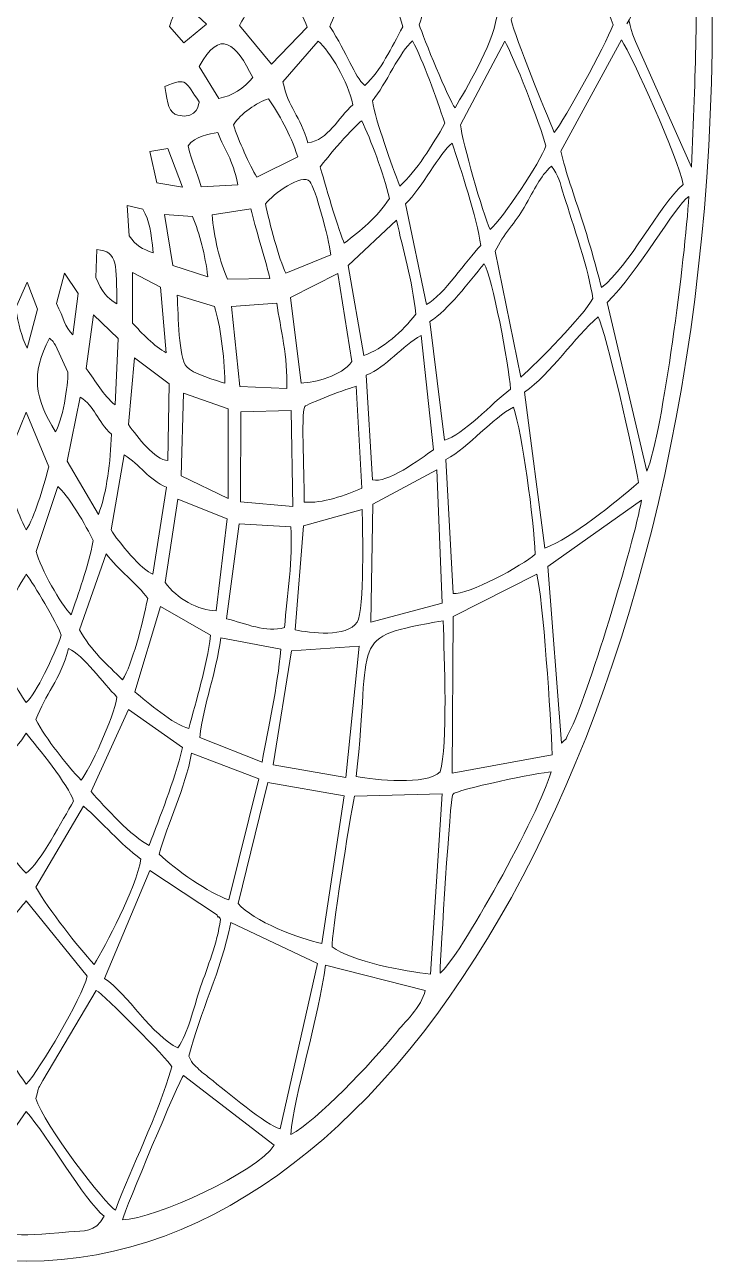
# Model space of a CAD drawing. Header units: millimetres. Extents: x -95 to 95, y -175 to 175.
# Drawn here: x 0.4 to 30.5, y -58.8 to -4.7 of the extents above; entities that cross this region are included whole.
import ezdxf

# ---------------------------------------------------------------- set-up
doc = ezdxf.new("R2010")
doc.units = ezdxf.units.MM
doc.header["$MEASUREMENT"] = 0
doc.layers.add('Camada 1', color=7, linetype='Continuous')

msp = doc.modelspace()

# ---------------------------------------------------------------- linework, layer by layer
at = {"layer": 'Camada 1', "color": 250, "lineweight": 9}
for points, knots in [([(2.7243, 54.3657), (2.7243, 54.3657), (2.7243, 49.7857), (2.7243, 49.7857), (2.7243, 49.7857), (18.2422, 47.7014), (30.4743, 24.2353), (30.4743, -4.4067), (30.4743, -4.4067), (30.4743, -34.4198), (17.0433, -58.7509), (0.4743, -58.7509), (0.4743, -58.7509), (-16.0947, -58.7509), (-29.5257, -34.4198), (-29.5257, -4.4067), (-29.5257, -4.4067), (-29.5257, 24.2353), (-17.2936, 47.7014), (-1.7757, 49.7857), (-1.7757, 49.7857), (-1.7757, 49.7857), (-1.7757, 54.3657), (-1.7757, 54.3657), (-1.7757, 54.3657), (-1.7757, 55.6084), (-0.7684, 56.6157), (0.4743, 56.6157), (0.4743, 56.6157), (1.717, 56.6157), (2.7243, 55.6084), (2.7243, 54.3657)], [0, 0, 0, 0, 0.1111111, 0.1111111, 0.1111111, 0.1111111, 0.2222222, 0.2222222, 0.2222222, 0.2222222, 0.3333333, 0.3333333, 0.3333333, 0.3333333, 0.4444444, 0.4444444, 0.4444444, 0.4444444, 0.5555556, 0.5555556, 0.5555556, 0.5555556, 0.6666667, 0.6666667, 0.6666667, 0.6666667, 0.7777778, 0.7777778, 0.7777778, 0.7777778, 1, 1, 1, 1]), ([(26.7316, -4.621), (26.9336, -4.3185), (26.7388, -4.5252), (27.1235, -5.3954), (27.1235, -5.3954), (27.1235, -5.3954), (29.561, -10.8938), (29.561, -10.8938), (29.561, -10.8938), (29.7285, -6.8223), (29.8989, -3.7102), (29.6515, 0.386), (29.6515, 0.386), (29.6515, 0.386), (29.3935, 1.663), (29.3935, 1.663), (29.3935, 1.663), (29.0804, 0.4224), (27.2457, -3.8585), (26.7316, -4.621)], [0, 0, 0, 0, 0.1666667, 0.1666667, 0.1666667, 0.1666667, 0.3333333, 0.3333333, 0.3333333, 0.3333333, 0.5, 0.5, 0.5, 0.5, 0.6666667, 0.6666667, 0.6666667, 0.6666667, 1, 1, 1, 1]), ([(21.6798, -4.4368), (21.8729, -5.2782), (23.1781, -8.4447), (23.5666, -9.3801), (23.5666, -9.3801), (24.0169, -8.7842), (25.7787, -5.6301), (26.1377, -4.6652), (26.1377, -4.6652), (25.779, -3.5134), (24.099, -0.2974), (23.5179, 0.1714), (23.5179, 0.1714), (22.907, -1.2389), (22.4083, -3.017), (21.6798, -4.4368)], [0, 0, 0, 0, 0.2, 0.2, 0.2, 0.2, 0.4, 0.4, 0.4, 0.4, 0.6, 0.6, 0.6, 0.6, 1, 1, 1, 1]), ([(17.6631, -4.6652), (17.8309, -5.2067), (18.9426, -7.9336), (19.2254, -8.2935), (19.2254, -8.2935), (19.6836, -7.502), (20.8493, -5.5978), (21.0489, -4.3192), (21.0489, -4.3192), (21.0489, -4.3192), (19.2979, -0.9119), (19.2979, -0.9119), (19.2979, -0.9119), (18.621, -1.5018), (19.0084, -1.3483), (18.4207, -2.7437), (18.4207, -2.7437), (18.1103, -3.4806), (17.9001, -3.7964), (17.6631, -4.6652)], [0, 0, 0, 0, 0.1666667, 0.1666667, 0.1666667, 0.1666667, 0.3333333, 0.3333333, 0.3333333, 0.3333333, 0.5, 0.5, 0.5, 0.5, 0.6666667, 0.6666667, 0.6666667, 0.6666667, 1, 1, 1, 1]), ([(13.7529, -4.738), (14.511, -5.9139), (14.8189, -6.8984), (15.2739, -7.3203), (15.2739, -7.3203), (15.9988, -6.6524), (16.4387, -5.6629), (16.9404, -4.7515), (16.9404, -4.7515), (16.6772, -3.7054), (15.8871, -2.5069), (15.2739, -1.8617), (15.2739, -1.8617), (14.9683, -2.2011), (13.9552, -4.161), (13.7529, -4.738)], [0, 0, 0, 0, 0.2, 0.2, 0.2, 0.2, 0.4, 0.4, 0.4, 0.4, 0.6, 0.6, 0.6, 0.6, 1, 1, 1, 1]), ([(9.8039, -4.6904), (9.8039, -4.6904), (11.1914, -6.3825), (11.1914, -6.3825), (11.1914, -6.3825), (11.1914, -6.3825), (12.7519, -4.7695), (12.7519, -4.7695), (12.7519, -4.7695), (12.47, -3.8587), (11.7018, -3.2454), (11.1914, -2.8264), (11.1914, -2.8264), (10.8992, -3.054), (9.9738, -4.2656), (9.8039, -4.6904)], [0, 0, 0, 0, 0.2, 0.2, 0.2, 0.2, 0.4, 0.4, 0.4, 0.4, 0.6, 0.6, 0.6, 0.6, 1, 1, 1, 1]), ([(6.73, -4.7416), (6.73, -4.7416), (7.3571, -5.448), (7.3571, -5.448), (7.3571, -5.448), (7.3571, -5.448), (8.3533, -4.6345), (8.3533, -4.6345), (8.3533, -4.6345), (8.3533, -4.6345), (7.3746, -3.7264), (7.3746, -3.7264), (7.3746, -3.7264), (7.207, -3.8993), (7.1936, -3.8593), (7.0411, -4.0752), (7.0411, -4.0752), (6.7922, -4.4275), (6.8366, -4.4548), (6.73, -4.7416)], [0, 0, 0, 0, 0.1666667, 0.1666667, 0.1666667, 0.1666667, 0.3333333, 0.3333333, 0.3333333, 0.3333333, 0.5, 0.5, 0.5, 0.5, 0.6666667, 0.6666667, 0.6666667, 0.6666667, 1, 1, 1, 1]), ([(8.0417, -6.4816), (8.0417, -6.4816), (8.8941, -7.8797), (8.8941, -7.8797), (8.8941, -7.8797), (9.4549, -7.7888), (10.033, -7.4214), (10.3789, -6.9671), (10.3789, -6.9671), (9.6377, -5.4814), (8.9555, -4.7907), (8.0417, -6.4816)], [0, 0, 0, 0, 0.25, 0.25, 0.25, 0.25, 0.5, 0.5, 0.5, 0.5, 1, 1, 1, 1]), ([(11.6997, -7.1631), (11.9229, -8.2851), (12.4572, -8.6427), (12.7907, -9.8309), (12.7907, -9.8309), (13.6891, -9.6932), (14.1007, -8.7398), (14.7586, -8.1558), (14.7586, -8.1558), (14.5354, -7.1506), (13.7735, -5.8316), (13.2326, -5.3711), (13.2326, -5.3711), (13.2326, -5.3711), (11.6997, -7.1631), (11.6997, -7.1631)], [0, 0, 0, 0, 0.2, 0.2, 0.2, 0.2, 0.4, 0.4, 0.4, 0.4, 0.6, 0.6, 0.6, 0.6, 1, 1, 1, 1]), ([(15.6129, -7.9896), (15.7476, -8.8854), (16.4712, -10.808), (16.8049, -11.7144), (16.8049, -11.7144), (17.5526, -11.0569), (18.2283, -9.936), (18.7829, -8.9714), (18.7829, -8.9714), (18.3775, -7.7735), (17.8487, -6.2867), (17.364, -5.3594), (17.364, -5.3594), (16.8202, -5.8301), (16.194, -7.2588), (15.6129, -7.9896)], [0, 0, 0, 0, 0.2, 0.2, 0.2, 0.2, 0.4, 0.4, 0.4, 0.4, 0.6, 0.6, 0.6, 0.6, 1, 1, 1, 1]), ([(19.4634, -9.0388), (19.5455, -9.7906), (20.434, -12.8946), (20.7599, -13.6214), (20.7599, -13.6214), (21.313, -13.1298), (22.9618, -10.6588), (23.1974, -9.9595), (23.1974, -9.9595), (22.9488, -9.0184), (21.7757, -5.9981), (21.3978, -5.3845), (21.3978, -5.3845), (21.3978, -5.3845), (19.4634, -9.0388), (19.4634, -9.0388)], [0, 0, 0, 0, 0.2, 0.2, 0.2, 0.2, 0.4, 0.4, 0.4, 0.4, 0.6, 0.6, 0.6, 0.6, 1, 1, 1, 1]), ([(23.8472, -10.1898), (24.0608, -11.0903), (24.4454, -12.1759), (24.7541, -13.1158), (24.7541, -13.1158), (25.0662, -14.0661), (25.3471, -15.0664), (25.6274, -16.1549), (25.6274, -16.1549), (26.8433, -15.2235), (28.1324, -12.6082), (29.1981, -11.6454), (29.1981, -11.6454), (28.9754, -10.4499), (26.989, -6.0889), (26.501, -5.3185), (26.501, -5.3185), (26.501, -5.3185), (23.8472, -10.1898), (23.8472, -10.1898)], [0, 0, 0, 0, 0.1666667, 0.1666667, 0.1666667, 0.1666667, 0.3333333, 0.3333333, 0.3333333, 0.3333333, 0.5, 0.5, 0.5, 0.5, 0.6666667, 0.6666667, 0.6666667, 0.6666667, 1, 1, 1, 1]), ([(6.5387, -7.3574), (6.6579, -8.1311), (6.7003, -8.5227), (7.1031, -8.6207), (7.1031, -8.6207), (7.9917, -8.837), (8.0277, -8.0359), (8.0322, -8.0273), (8.0322, -8.0273), (7.4266, -7.1925), (7.5438, -6.92), (6.5387, -7.3574)], [0, 0, 0, 0, 0.25, 0.25, 0.25, 0.25, 0.5, 0.5, 0.5, 0.5, 1, 1, 1, 1]), ([(9.5316, -9.0388), (9.7421, -9.7169), (10.2524, -10.7971), (10.5535, -11.3303), (10.5535, -11.3303), (10.5535, -11.3303), (12.3484, -10.4337), (12.3484, -10.4337), (12.3484, -10.4337), (12.0025, -9.392), (11.5322, -8.5933), (11.0638, -7.8937), (11.0638, -7.8937), (10.5554, -8.0682), (9.8524, -8.5432), (9.5316, -9.0388)], [0, 0, 0, 0, 0.2, 0.2, 0.2, 0.2, 0.4, 0.4, 0.4, 0.4, 0.6, 0.6, 0.6, 0.6, 1, 1, 1, 1]), ([(13.3323, -10.8803), (13.433, -11.3089), (14.2064, -13.8869), (14.3809, -14.2083), (14.3809, -14.2083), (15.1018, -13.657), (15.7844, -13.126), (16.3564, -12.2614), (16.3564, -12.2614), (16.0877, -11.1472), (15.5392, -9.6834), (15.1464, -8.8585), (15.1464, -8.8585), (14.8706, -9.027), (13.5524, -10.543), (13.3323, -10.8803)], [0, 0, 0, 0, 0.2, 0.2, 0.2, 0.2, 0.4, 0.4, 0.4, 0.4, 0.6, 0.6, 0.6, 0.6, 1, 1, 1, 1]), ([(7.5549, -9.9595), (7.7206, -10.6949), (7.9204, -11.0646), (8.1225, -11.7535), (8.1225, -11.7535), (8.1225, -11.7535), (9.7293, -11.6614), (9.7293, -11.6614), (9.7293, -11.6614), (9.4722, -10.4642), (9.1752, -10.2051), (8.8485, -9.3725), (8.8485, -9.3725), (8.4712, -9.4404), (7.842, -9.5307), (7.5549, -9.9595)], [0, 0, 0, 0, 0.2, 0.2, 0.2, 0.2, 0.4, 0.4, 0.4, 0.4, 0.6, 0.6, 0.6, 0.6, 1, 1, 1, 1]), ([(5.875, -10.2108), (5.875, -10.2108), (6.1866, -11.573), (6.1866, -11.573), (6.1866, -11.573), (6.1866, -11.573), (7.3117, -11.7661), (7.3117, -11.7661), (7.3117, -11.7661), (7.3117, -11.7661), (6.6698, -10.0683), (6.6698, -10.0683), (6.6698, -10.0683), (6.6698, -10.0683), (5.875, -10.2108), (5.875, -10.2108)], [0, 0, 0, 0, 0.2, 0.2, 0.2, 0.2, 0.4, 0.4, 0.4, 0.4, 0.6, 0.6, 0.6, 0.6, 1, 1, 1, 1]), ([(17.064, -12.4961), (17.064, -12.4961), (17.9721, -16.8972), (17.9721, -16.8972), (17.9721, -16.8972), (18.766, -16.4565), (19.6979, -14.9896), (20.3483, -14.3142), (20.3483, -14.3142), (20.181, -13.1014), (19.4593, -10.9338), (19.1013, -9.8349), (19.1013, -9.8349), (18.5508, -10.2848), (17.7671, -11.7999), (17.064, -12.4961)], [0, 0, 0, 0, 0.2, 0.2, 0.2, 0.2, 0.4, 0.4, 0.4, 0.4, 0.6, 0.6, 0.6, 0.6, 1, 1, 1, 1]), ([(10.934, -12.4916), (11.1197, -13.3474), (11.5158, -14.9015), (11.8293, -15.5339), (11.8293, -15.5339), (11.8293, -15.5339), (13.7932, -14.7188), (13.7932, -14.7188), (13.7932, -14.7188), (13.6929, -13.9602), (13.1156, -11.7986), (12.8738, -11.5152), (12.8738, -11.5152), (12.5412, -11.1257), (11.2623, -12.0719), (10.934, -12.4916)], [0, 0, 0, 0, 0.2, 0.2, 0.2, 0.2, 0.4, 0.4, 0.4, 0.4, 0.6, 0.6, 0.6, 0.6, 1, 1, 1, 1]), ([(20.9824, -14.5633), (20.9824, -14.5633), (22.1068, -20.0725), (22.1068, -20.0725), (22.1068, -20.0725), (22.8355, -19.4215), (24.8297, -17.4116), (25.2491, -16.635), (25.2491, -16.635), (25.1076, -15.503), (24.3503, -13.2762), (24.0038, -12.1758), (24.0038, -12.1758), (23.7843, -11.4786), (23.7682, -11.2886), (23.4391, -10.8417), (23.4391, -10.8417), (22.9141, -11.343), (22.7373, -11.7978), (22.2539, -12.6475), (22.2539, -12.6475), (21.88, -13.3048), (21.3204, -13.821), (20.9824, -14.5633)], [0, 0, 0, 0, 0.1428571, 0.1428571, 0.1428571, 0.1428571, 0.2857143, 0.2857143, 0.2857143, 0.2857143, 0.4285714, 0.4285714, 0.4285714, 0.4285714, 0.5714286, 0.5714286, 0.5714286, 0.5714286, 0.7142857, 0.7142857, 0.7142857, 0.7142857, 1, 1, 1, 1]), ([(25.8735, -16.8059), (25.8735, -16.8059), (27.6181, -24.1816), (27.6181, -24.1816), (27.6181, -24.1816), (28.3164, -22.459), (29.2846, -14.8506), (29.4523, -12.1671), (29.4523, -12.1671), (28.8197, -12.6025), (27.2656, -15.4635), (25.8735, -16.8059)], [0, 0, 0, 0, 0.25, 0.25, 0.25, 0.25, 0.5, 0.5, 0.5, 0.5, 1, 1, 1, 1]), ([(4.972, -13.8922), (5.2786, -14.3426), (5.5485, -14.4612), (6.0243, -14.6415), (6.0243, -14.6415), (5.9212, -13.6816), (5.8696, -13.2732), (5.5778, -12.7299), (5.5778, -12.7299), (5.5778, -12.7299), (4.8852, -12.5683), (4.8852, -12.5683), (4.8852, -12.5683), (4.8852, -12.5683), (4.972, -13.8922), (4.972, -13.8922)], [0, 0, 0, 0, 0.2, 0.2, 0.2, 0.2, 0.4, 0.4, 0.4, 0.4, 0.6, 0.6, 0.6, 0.6, 1, 1, 1, 1]), ([(6.8884, -15.1852), (6.8884, -15.1852), (8.411, -15.6812), (8.411, -15.6812), (8.411, -15.6812), (8.2997, -14.7261), (8.0557, -13.8058), (7.7467, -13.0494), (7.7467, -13.0494), (7.7467, -13.0494), (6.5142, -12.956), (6.5142, -12.956), (6.5142, -12.956), (6.5142, -12.956), (6.8884, -15.1852), (6.8884, -15.1852)], [0, 0, 0, 0, 0.2, 0.2, 0.2, 0.2, 0.4, 0.4, 0.4, 0.4, 0.6, 0.6, 0.6, 0.6, 1, 1, 1, 1]), ([(8.6048, -12.9813), (8.6732, -13.8929), (8.9387, -15.0647), (9.2777, -15.7879), (9.2777, -15.7879), (9.2777, -15.7879), (11.1312, -15.7546), (11.1312, -15.7546), (11.1312, -15.7546), (10.8749, -14.723), (10.4965, -13.5701), (10.2953, -12.7093), (10.2953, -12.7093), (10.2953, -12.7093), (8.6048, -12.9813), (8.6048, -12.9813)], [0, 0, 0, 0, 0.2, 0.2, 0.2, 0.2, 0.4, 0.4, 0.4, 0.4, 0.6, 0.6, 0.6, 0.6, 1, 1, 1, 1]), ([(14.555, -15.1929), (14.555, -15.1929), (15.2404, -19.1313), (15.2404, -19.1313), (15.2404, -19.1313), (16.0537, -18.8462), (16.9486, -18.0629), (17.504, -17.3255), (17.504, -17.3255), (17.3716, -15.7971), (16.9311, -14.5049), (16.6689, -13.2109), (16.6689, -13.2109), (16.6689, -13.2109), (14.555, -15.1929), (14.555, -15.1929)], [0, 0, 0, 0, 0.2, 0.2, 0.2, 0.2, 0.4, 0.4, 0.4, 0.4, 0.6, 0.6, 0.6, 0.6, 1, 1, 1, 1]), ([(3.5112, -15.7136), (3.792, -16.3606), (3.9692, -16.5915), (4.4401, -16.8679), (4.4401, -16.8679), (4.3977, -15.2276), (4.5191, -14.5539), (3.5535, -14.4986), (3.5535, -14.4986), (3.5535, -14.4986), (3.5112, -15.7136), (3.5112, -15.7136)], [0, 0, 0, 0, 0.25, 0.25, 0.25, 0.25, 0.5, 0.5, 0.5, 0.5, 1, 1, 1, 1]), ([(18.1286, -17.6431), (18.1286, -17.6431), (18.7594, -22.833), (18.7594, -22.833), (18.7594, -22.833), (19.5779, -22.6162), (20.8339, -21.2076), (21.6545, -20.6039), (21.6545, -20.6039), (21.5859, -19.5065), (20.8333, -15.6867), (20.5047, -15.1167), (20.5047, -15.1167), (19.8204, -15.9128), (18.9406, -17.1247), (18.1286, -17.6431)], [0, 0, 0, 0, 0.2, 0.2, 0.2, 0.2, 0.4, 0.4, 0.4, 0.4, 0.6, 0.6, 0.6, 0.6, 1, 1, 1, 1]), ([(1.7893, -16.8472), (2.1348, -17.5129), (2.1277, -17.8555), (2.5159, -18.2283), (2.5159, -18.2283), (2.5159, -18.2283), (2.7383, -16.4151), (2.7383, -16.4151), (2.7383, -16.4151), (2.7383, -16.4151), (2.1436, -15.5254), (2.1436, -15.5254), (2.1436, -15.5254), (2.1436, -15.5254), (1.7893, -16.8472), (1.7893, -16.8472)], [0, 0, 0, 0, 0.2, 0.2, 0.2, 0.2, 0.4, 0.4, 0.4, 0.4, 0.6, 0.6, 0.6, 0.6, 1, 1, 1, 1]), ([(5.1262, -17.7122), (5.5147, -18.1434), (6.0723, -18.7365), (6.596, -19.0078), (6.596, -19.0078), (6.596, -19.0078), (6.3393, -16.1404), (6.3393, -16.1404), (6.3393, -16.1404), (6.3393, -16.1404), (5.1223, -15.5042), (5.1223, -15.5042), (5.1223, -15.5042), (5.1223, -15.5042), (5.1262, -17.7122), (5.1262, -17.7122)], [0, 0, 0, 0, 0.2, 0.2, 0.2, 0.2, 0.4, 0.4, 0.4, 0.4, 0.6, 0.6, 0.6, 0.6, 1, 1, 1, 1]), ([(12.03, -16.5838), (12.03, -16.5838), (12.4896, -20.3313), (12.4896, -20.3313), (12.4896, -20.3313), (13.14, -20.3104), (14.2276, -20.0327), (14.7176, -19.3972), (14.7176, -19.3972), (14.7176, -19.3972), (14.1057, -15.5449), (14.1057, -15.5449), (14.1057, -15.5449), (14.1057, -15.5449), (12.03, -16.5838), (12.03, -16.5838)], [0, 0, 0, 0, 0.2, 0.2, 0.2, 0.2, 0.4, 0.4, 0.4, 0.4, 0.6, 0.6, 0.6, 0.6, 1, 1, 1, 1]), ([(0.0026, -17.0732), (0.1396, -17.7875), (0.2539, -18.277), (0.5124, -18.8111), (0.5124, -18.8111), (0.5124, -18.8111), (0.9658, -17.1045), (0.9658, -17.1045), (0.9658, -17.1045), (0.9658, -17.1045), (0.5132, -15.9167), (0.5132, -15.9167), (0.5132, -15.9167), (0.5132, -15.9167), (0.0026, -17.0732), (0.0026, -17.0732)], [0, 0, 0, 0, 0.2, 0.2, 0.2, 0.2, 0.4, 0.4, 0.4, 0.4, 0.6, 0.6, 0.6, 0.6, 1, 1, 1, 1]), ([(9.161, -20.3333), (9.1229, -19.0703), (8.9728, -17.8167), (8.6995, -16.9867), (8.6995, -16.9867), (8.6995, -16.9867), (7.0764, -16.4959), (7.0764, -16.4959), (7.0764, -16.4959), (7.124, -17.4216), (7.1257, -19.1827), (7.4885, -19.631), (7.4885, -19.631), (7.6929, -19.8837), (8.8329, -20.2558), (9.161, -20.3333)], [0, 0, 0, 0, 0.2, 0.2, 0.2, 0.2, 0.4, 0.4, 0.4, 0.4, 0.6, 0.6, 0.6, 0.6, 1, 1, 1, 1]), ([(9.817, -20.4903), (9.817, -20.4903), (11.8634, -20.5789), (11.8634, -20.5789), (11.8634, -20.5789), (11.9177, -19.1813), (11.5884, -17.9427), (11.4296, -16.8337), (11.4296, -16.8337), (11.4296, -16.8337), (9.4543, -16.9873), (9.4543, -16.9873), (9.4543, -16.9873), (9.4543, -16.9873), (9.817, -20.4903), (9.817, -20.4903)], [0, 0, 0, 0, 0.2, 0.2, 0.2, 0.2, 0.4, 0.4, 0.4, 0.4, 0.6, 0.6, 0.6, 0.6, 1, 1, 1, 1]), ([(3.0962, -19.7041), (3.5295, -20.2601), (3.8141, -20.8516), (4.3588, -21.2926), (4.3588, -21.2926), (4.3588, -21.2926), (4.4911, -18.3908), (4.4911, -18.3908), (4.4911, -18.3908), (4.4911, -18.3908), (3.4178, -17.3494), (3.4178, -17.3494), (3.4178, -17.3494), (3.4178, -17.3494), (3.0962, -19.7041), (3.0962, -19.7041)], [0, 0, 0, 0, 0.2, 0.2, 0.2, 0.2, 0.4, 0.4, 0.4, 0.4, 0.6, 0.6, 0.6, 0.6, 1, 1, 1, 1]), ([(22.2674, -20.7344), (22.2674, -20.7344), (23.158, -27.5522), (23.158, -27.5522), (23.158, -27.5522), (24.3227, -27.1186), (26.2265, -25.5507), (27.2521, -24.6889), (27.2521, -24.6889), (27.0627, -23.4956), (25.8289, -18.1268), (25.4804, -17.432), (25.4804, -17.432), (24.4585, -18.3325), (23.4092, -19.9237), (22.2674, -20.7344)], [0, 0, 0, 0, 0.2, 0.2, 0.2, 0.2, 0.4, 0.4, 0.4, 0.4, 0.6, 0.6, 0.6, 0.6, 1, 1, 1, 1]), ([(1.7504, -22.4687), (2.1279, -21.805), (2.3308, -20.1031), (2.2931, -19.8576), (2.2931, -19.8576), (2.2931, -19.8576), (1.7525, -18.6809), (1.7525, -18.6809), (1.7525, -18.6809), (1.5685, -18.4033), (1.7341, -18.608), (1.4953, -18.3656), (1.4953, -18.3656), (0.6516, -19.967), (0.8485, -20.9816), (1.7504, -22.4687)], [0, 0, 0, 0, 0.2, 0.2, 0.2, 0.2, 0.4, 0.4, 0.4, 0.4, 0.6, 0.6, 0.6, 0.6, 1, 1, 1, 1]), ([(15.3448, -19.989), (15.3448, -19.989), (15.62, -24.5602), (15.62, -24.5602), (15.62, -24.5602), (16.2082, -24.7682), (17.6933, -23.6632), (18.2871, -23.2476), (18.2871, -23.2476), (18.2871, -23.2476), (17.742, -18.2467), (17.742, -18.2467), (17.742, -18.2467), (16.916, -18.7074), (16.2262, -19.6303), (15.3448, -19.989)], [0, 0, 0, 0, 0.2, 0.2, 0.2, 0.2, 0.4, 0.4, 0.4, 0.4, 0.6, 0.6, 0.6, 0.6, 1, 1, 1, 1]), ([(4.937, -22.1531), (5.3474, -22.7139), (6.1117, -23.6908), (6.6658, -23.7268), (6.6658, -23.7268), (6.6658, -23.7268), (6.7162, -20.3657), (6.7162, -20.3657), (6.7162, -20.3657), (6.7162, -20.3657), (5.2022, -19.228), (5.2022, -19.228), (5.2022, -19.228), (5.2022, -19.228), (4.937, -22.1531), (4.937, -22.1531)], [0, 0, 0, 0, 0.2, 0.2, 0.2, 0.2, 0.4, 0.4, 0.4, 0.4, 0.6, 0.6, 0.6, 0.6, 1, 1, 1, 1]), ([(12.6291, -25.5423), (13.3943, -25.6177), (14.4735, -25.234), (15.1434, -24.9299), (15.1434, -24.9299), (15.1434, -24.9299), (14.9028, -20.4767), (14.9028, -20.4767), (14.9028, -20.4767), (14.6392, -20.5218), (12.7122, -21.2589), (12.6507, -21.3606), (12.6507, -21.3606), (12.482, -21.6395), (12.6458, -24.7295), (12.6291, -25.5423)], [0, 0, 0, 0, 0.2, 0.2, 0.2, 0.2, 0.4, 0.4, 0.4, 0.4, 0.6, 0.6, 0.6, 0.6, 1, 1, 1, 1]), ([(2.2648, -23.7505), (2.2648, -23.7505), (3.6268, -26.0888), (3.6268, -26.0888), (3.6268, -26.0888), (4.0029, -25.0818), (4.1525, -23.782), (4.1993, -22.5749), (4.1993, -22.5749), (3.5619, -21.9883), (3.4837, -21.3583), (2.8309, -20.9439), (2.8309, -20.9439), (2.8309, -20.9439), (2.2648, -23.7505), (2.2648, -23.7505)], [0, 0, 0, 0, 0.2, 0.2, 0.2, 0.2, 0.4, 0.4, 0.4, 0.4, 0.6, 0.6, 0.6, 0.6, 1, 1, 1, 1]), ([(7.2413, -24.3946), (7.2413, -24.3946), (9.2998, -25.3878), (9.2998, -25.3878), (9.2998, -25.3878), (9.2998, -25.3878), (9.3043, -21.4546), (9.3043, -21.4546), (9.3043, -21.4546), (9.3043, -21.4546), (7.3488, -20.7778), (7.3488, -20.7778), (7.3488, -20.7778), (7.3488, -20.7778), (7.2413, -24.3946), (7.2413, -24.3946)], [0, 0, 0, 0, 0.2, 0.2, 0.2, 0.2, 0.4, 0.4, 0.4, 0.4, 0.6, 0.6, 0.6, 0.6, 1, 1, 1, 1]), ([(-0.5236, -24.0576), (-0.1836, -25.0546), (0.049, -25.9706), (0.4746, -26.7534), (0.4746, -26.7534), (0.8439, -26.1949), (1.178, -24.9912), (1.4626, -24.001), (1.4626, -24.001), (1.4626, -24.001), (0.4746, -21.6084), (0.4746, -21.6084), (0.4746, -21.6084), (0.4746, -21.6084), (-0.5236, -24.0576), (-0.5236, -24.0576)], [0, 0, 0, 0, 0.2, 0.2, 0.2, 0.2, 0.4, 0.4, 0.4, 0.4, 0.6, 0.6, 0.6, 0.6, 1, 1, 1, 1]), ([(9.8359, -25.5229), (9.8359, -25.5229), (12.131, -25.7295), (12.131, -25.7295), (12.131, -25.7295), (12.131, -25.7295), (12.0583, -21.5289), (12.0583, -21.5289), (12.0583, -21.5289), (12.0583, -21.5289), (9.8554, -21.5874), (9.8554, -21.5874), (9.8554, -21.5874), (9.8554, -21.5874), (9.8359, -25.5229), (9.8359, -25.5229)], [0, 0, 0, 0, 0.2, 0.2, 0.2, 0.2, 0.4, 0.4, 0.4, 0.4, 0.6, 0.6, 0.6, 0.6, 1, 1, 1, 1]), ([(18.8268, -23.6765), (18.8268, -23.6765), (19.1426, -29.543), (19.1426, -29.543), (19.1426, -29.543), (19.756, -29.6163), (22.2097, -28.3097), (22.73, -27.8217), (22.73, -27.8217), (22.6581, -26.2685), (22.1816, -22.5804), (21.7805, -21.3903), (21.7805, -21.3903), (20.8612, -21.8498), (19.8572, -23.1207), (18.8268, -23.6765)], [0, 0, 0, 0, 0.2, 0.2, 0.2, 0.2, 0.4, 0.4, 0.4, 0.4, 0.6, 0.6, 0.6, 0.6, 1, 1, 1, 1]), ([(4.189, -26.7595), (4.4726, -27.2643), (5.562, -28.5456), (6.012, -28.6949), (6.012, -28.6949), (6.012, -28.6949), (6.6128, -24.8896), (6.6128, -24.8896), (6.6128, -24.8896), (5.7972, -24.5557), (5.4493, -23.8961), (4.7606, -23.4804), (4.7606, -23.4804), (4.7606, -23.4804), (4.189, -26.7595), (4.189, -26.7595)], [0, 0, 0, 0, 0.2, 0.2, 0.2, 0.2, 0.4, 0.4, 0.4, 0.4, 0.6, 0.6, 0.6, 0.6, 1, 1, 1, 1]), ([(15.6229, -25.6379), (15.6229, -25.6379), (15.539, -30.7981), (15.539, -30.7981), (15.539, -30.7981), (15.539, -30.7981), (18.6657, -29.9654), (18.6657, -29.9654), (18.6657, -29.9654), (18.6657, -29.9654), (18.4298, -24.1315), (18.4298, -24.1315), (18.4298, -24.1315), (18.4298, -24.1315), (15.6229, -25.6379), (15.6229, -25.6379)], [0, 0, 0, 0, 0.2, 0.2, 0.2, 0.2, 0.4, 0.4, 0.4, 0.4, 0.6, 0.6, 0.6, 0.6, 1, 1, 1, 1]), ([(0.9086, -27.6964), (1.1056, -28.4733), (1.9743, -30.0053), (2.4406, -30.4715), (2.4406, -30.4715), (2.7312, -29.5839), (3.1778, -28.4104), (3.396, -27.2236), (3.396, -27.2236), (3.1312, -26.634), (2.2516, -25.1495), (1.8481, -24.8661), (1.8481, -24.8661), (1.8481, -24.8661), (0.9086, -27.6964), (0.9086, -27.6964)], [0, 0, 0, 0, 0.2, 0.2, 0.2, 0.2, 0.4, 0.4, 0.4, 0.4, 0.6, 0.6, 0.6, 0.6, 1, 1, 1, 1]), ([(6.545, -29.0588), (7.0442, -29.7557), (8.0076, -30.2894), (8.7848, -30.2915), (8.7848, -30.2915), (8.7848, -30.2915), (9.2551, -26.2727), (9.2551, -26.2727), (9.2551, -26.2727), (9.2551, -26.2727), (7.1033, -25.412), (7.1033, -25.412), (7.1033, -25.412), (7.1033, -25.412), (6.545, -29.0588), (6.545, -29.0588)], [0, 0, 0, 0, 0.2, 0.2, 0.2, 0.2, 0.4, 0.4, 0.4, 0.4, 0.6, 0.6, 0.6, 0.6, 1, 1, 1, 1]), ([(12.6002, -26.5725), (12.6002, -26.5725), (12.2312, -31.1269), (12.2312, -31.1269), (12.2312, -31.1269), (12.8763, -31.2698), (14.5, -31.4724), (14.9421, -30.7953), (14.9421, -30.7953), (15.2754, -30.2258), (15.183, -26.6919), (15.1628, -25.8677), (15.1628, -25.8677), (15.1628, -25.8677), (12.6002, -26.5725), (12.6002, -26.5725)], [0, 0, 0, 0, 0.2, 0.2, 0.2, 0.2, 0.4, 0.4, 0.4, 0.4, 0.6, 0.6, 0.6, 0.6, 1, 1, 1, 1]), ([(23.2808, -28.3596), (23.2808, -28.3596), (23.8839, -36.0836), (23.8839, -36.0836), (23.8839, -36.0836), (24.2626, -35.6951), (23.9167, -36.1721), (24.2338, -35.5765), (24.2338, -35.5765), (24.9606, -34.2115), (27.0586, -27.3375), (27.3786, -25.4558), (27.3786, -25.4558), (27.3786, -25.4558), (23.2808, -28.3596), (23.2808, -28.3596)], [0, 0, 0, 0, 0.2, 0.2, 0.2, 0.2, 0.4, 0.4, 0.4, 0.4, 0.6, 0.6, 0.6, 0.6, 1, 1, 1, 1]), ([(9.2243, -30.6428), (10.0524, -30.8396), (10.9674, -31.2769), (11.765, -31.0255), (11.765, -31.0255), (11.8865, -29.6299), (12.136, -28.01), (12.0456, -26.6202), (12.0456, -26.6202), (12.0456, -26.6202), (9.7884, -26.4977), (9.7884, -26.4977), (9.7884, -26.4977), (9.7884, -26.4977), (9.2243, -30.6428), (9.2243, -30.6428)], [0, 0, 0, 0, 0.2, 0.2, 0.2, 0.2, 0.4, 0.4, 0.4, 0.4, 0.6, 0.6, 0.6, 0.6, 1, 1, 1, 1]), ([(2.8058, -31.1355), (3.2982, -32.0345), (4.0209, -32.6625), (4.6848, -33.3188), (4.6848, -33.3188), (5.1056, -32.6184), (5.5482, -30.9294), (5.785, -29.7557), (5.785, -29.7557), (5.3383, -29.1217), (4.4807, -28.4906), (3.9616, -27.8008), (3.9616, -27.8008), (3.9616, -27.8008), (2.8058, -31.1355), (2.8058, -31.1355)], [0, 0, 0, 0, 0.2, 0.2, 0.2, 0.2, 0.4, 0.4, 0.4, 0.4, 0.6, 0.6, 0.6, 0.6, 1, 1, 1, 1]), ([(-1.0436, -31.367), (-0.7729, -32.1897), (0.101, -33.834), (0.4746, -34.3096), (0.4746, -34.3096), (0.903, -33.9323), (1.6762, -32.2689), (2.0056, -31.367), (2.0056, -31.367), (1.7888, -30.7748), (0.8133, -29.1631), (0.4746, -28.6892), (0.4746, -28.6892), (0.2402, -29.0766), (-0.9404, -31.0965), (-1.0436, -31.367)], [0, 0, 0, 0, 0.2, 0.2, 0.2, 0.2, 0.4, 0.4, 0.4, 0.4, 0.6, 0.6, 0.6, 0.6, 1, 1, 1, 1]), ([(19.1417, -30.5498), (19.1417, -30.5498), (19.106, -37.4056), (19.106, -37.4056), (19.106, -37.4056), (19.106, -37.4056), (23.4793, -36.5944), (23.4793, -36.5944), (23.4793, -36.5944), (23.4094, -34.9379), (23.074, -29.7512), (22.8012, -28.6987), (22.8012, -28.6987), (22.8012, -28.6987), (19.1417, -30.5498), (19.1417, -30.5498)], [0, 0, 0, 0, 0.2, 0.2, 0.2, 0.2, 0.4, 0.4, 0.4, 0.4, 0.6, 0.6, 0.6, 0.6, 1, 1, 1, 1]), ([(5.2147, -33.8362), (5.7807, -34.3121), (6.8964, -35.2615), (7.5813, -35.4494), (7.5813, -35.4494), (7.9074, -34.179), (8.3588, -32.7933), (8.5301, -31.367), (8.5301, -31.367), (8.5301, -31.367), (6.3445, -30.1046), (6.3445, -30.1046), (6.3445, -30.1046), (6.3445, -30.1046), (5.2147, -33.8362), (5.2147, -33.8362)], [0, 0, 0, 0, 0.2, 0.2, 0.2, 0.2, 0.4, 0.4, 0.4, 0.4, 0.6, 0.6, 0.6, 0.6, 1, 1, 1, 1]), ([(14.9031, -37.5489), (15.7542, -37.6818), (17.9458, -37.956), (18.5761, -37.3411), (18.5761, -37.3411), (18.9176, -36.1884), (18.7495, -32.3277), (18.7106, -30.7313), (18.7106, -30.7313), (14.4322, -31.4956), (15.6046, -31.3625), (14.9031, -37.5489)], [0, 0, 0, 0, 0.25, 0.25, 0.25, 0.25, 0.5, 0.5, 0.5, 0.5, 1, 1, 1, 1]), ([(8.0617, -35.8439), (8.0617, -35.8439), (10.7846, -36.9212), (10.7846, -36.9212), (10.7846, -36.9212), (11.0698, -35.3855), (11.455, -33.685), (11.6035, -31.9741), (11.6035, -31.9741), (11.6035, -31.9741), (8.9853, -31.4849), (8.9853, -31.4849), (8.9853, -31.4849), (8.7563, -33.1185), (8.2407, -34.2902), (8.0617, -35.8439)], [0, 0, 0, 0, 0.2, 0.2, 0.2, 0.2, 0.4, 0.4, 0.4, 0.4, 0.6, 0.6, 0.6, 0.6, 1, 1, 1, 1]), ([(12.0671, -32.0412), (12.0671, -32.0412), (11.2721, -37.0281), (11.2721, -37.0281), (11.2721, -37.0281), (11.2721, -37.0281), (14.4499, -37.5932), (14.4499, -37.5932), (14.4499, -37.5932), (14.4499, -37.5932), (15.027, -31.8444), (15.027, -31.8444), (15.027, -31.8444), (15.027, -31.8444), (12.0671, -32.0412), (12.0671, -32.0412)], [0, 0, 0, 0, 0.2, 0.2, 0.2, 0.2, 0.4, 0.4, 0.4, 0.4, 0.6, 0.6, 0.6, 0.6, 1, 1, 1, 1]), ([(0.8967, -35.0474), (1.3287, -35.9119), (2.264, -37.0446), (2.8707, -37.709), (2.8707, -37.709), (3.25, -37.2543), (4.2799, -35.0267), (4.4371, -34.0673), (4.4371, -34.0673), (3.8618, -33.4804), (2.9544, -32.2299), (2.3246, -31.9516), (2.3246, -31.9516), (1.9397, -33.3559), (1.3048, -33.9329), (0.8967, -35.0474)], [0, 0, 0, 0, 0.2, 0.2, 0.2, 0.2, 0.4, 0.4, 0.4, 0.4, 0.6, 0.6, 0.6, 0.6, 1, 1, 1, 1]), ([(3.3111, -38.2046), (3.9099, -38.89), (5.1048, -40.1907), (5.8489, -40.5602), (5.8489, -40.5602), (6.3189, -39.2829), (6.9294, -37.841), (7.3032, -36.2702), (7.3032, -36.2702), (7.3032, -36.2702), (4.942, -34.6121), (4.942, -34.6121), (4.942, -34.6121), (4.942, -34.6121), (3.3111, -38.2046), (3.3111, -38.2046)], [0, 0, 0, 0, 0.2, 0.2, 0.2, 0.2, 0.4, 0.4, 0.4, 0.4, 0.6, 0.6, 0.6, 0.6, 1, 1, 1, 1]), ([(-1.5751, -38.5711), (-1.0361, -39.4124), (-0.1966, -41.2129), (0.4746, -41.7785), (0.4746, -41.7785), (1.0803, -41.3311), (2.0657, -39.4167), (2.5423, -38.6241), (2.5423, -38.6241), (2.3355, -37.9186), (0.9394, -36.2489), (0.4746, -35.6528), (0.4746, -35.6528), (0.0366, -36.3119), (-1.3023, -37.813), (-1.5751, -38.5711)], [0, 0, 0, 0, 0.2, 0.2, 0.2, 0.2, 0.4, 0.4, 0.4, 0.4, 0.6, 0.6, 0.6, 0.6, 1, 1, 1, 1]), ([(6.2824, -40.9424), (6.9932, -41.6234), (8.4765, -42.6492), (9.3265, -42.9402), (9.3265, -42.9402), (9.3265, -42.9402), (10.6397, -37.6464), (10.6397, -37.6464), (10.6397, -37.6464), (10.6397, -37.6464), (7.7026, -36.5252), (7.7026, -36.5252), (7.7026, -36.5252), (7.4174, -38.0803), (6.6686, -39.5715), (6.2824, -40.9424)], [0, 0, 0, 0, 0.2, 0.2, 0.2, 0.2, 0.4, 0.4, 0.4, 0.4, 0.6, 0.6, 0.6, 0.6, 1, 1, 1, 1]), ([(9.747, -43.0992), (10.3565, -43.8708), (12.4607, -44.6539), (13.3971, -44.8463), (13.3971, -44.8463), (13.3971, -44.8463), (14.3788, -38.3863), (14.3788, -38.3863), (14.3788, -38.3863), (14.3788, -38.3863), (11.0368, -37.8079), (11.0368, -37.8079), (11.0368, -37.8079), (11.0368, -37.8079), (9.747, -43.0992), (9.747, -43.0992)], [0, 0, 0, 0, 0.2, 0.2, 0.2, 0.2, 0.4, 0.4, 0.4, 0.4, 0.6, 0.6, 0.6, 0.6, 1, 1, 1, 1]), ([(18.5681, -46.1422), (19.3652, -45.5656), (22.9338, -39.1366), (23.4326, -37.334), (23.4326, -37.334), (22.9619, -37.366), (19.2462, -38.1146), (19.1271, -38.325), (19.1271, -38.325), (19.0057, -38.5396), (18.594, -45.2984), (18.5681, -46.1422)], [0, 0, 0, 0, 0.25, 0.25, 0.25, 0.25, 0.5, 0.5, 0.5, 0.5, 1, 1, 1, 1]), ([(13.8526, -44.9904), (14.698, -45.6474), (17.0622, -46.065), (18.1484, -46.1979), (18.1484, -46.1979), (18.1484, -46.1979), (18.6679, -38.2961), (18.6679, -38.2961), (18.6679, -38.2961), (18.6679, -38.2961), (14.8309, -38.4115), (14.8309, -38.4115), (14.8309, -38.4115), (14.6172, -39.3699), (13.7977, -44.5868), (13.8526, -44.9904)], [0, 0, 0, 0, 0.2, 0.2, 0.2, 0.2, 0.4, 0.4, 0.4, 0.4, 0.6, 0.6, 0.6, 0.6, 1, 1, 1, 1]), ([(0.8866, -42.3866), (1.4732, -43.3882), (2.7072, -44.977), (3.4463, -45.7647), (3.4463, -45.7647), (3.9158, -44.9762), (5.2742, -42.4357), (5.4886, -41.1627), (5.4886, -41.1627), (4.5636, -40.4801), (3.8156, -39.5689), (2.9799, -38.8444), (2.9799, -38.8444), (2.9799, -38.8444), (0.8866, -42.3866), (0.8866, -42.3866)], [0, 0, 0, 0, 0.2, 0.2, 0.2, 0.2, 0.4, 0.4, 0.4, 0.4, 0.6, 0.6, 0.6, 0.6, 1, 1, 1, 1]), ([(3.8969, -46.3796), (4.8768, -47.0332), (6.008, -48.909), (7.1088, -49.4209), (7.1088, -49.4209), (7.5602, -48.7311), (7.7714, -47.7339), (8.1, -46.7476), (8.1, -46.7476), (8.3912, -45.8731), (8.8152, -44.8823), (8.9728, -43.7972), (8.9728, -43.7972), (8.9448, -43.7563), (8.9001, -43.6366), (8.8842, -43.685), (8.8842, -43.685), (8.8684, -43.7329), (8.817, -43.5998), (8.7949, -43.578), (8.7949, -43.578), (8.7949, -43.578), (5.8834, -41.659), (5.8834, -41.659), (5.8834, -41.659), (5.8834, -41.659), (3.8969, -46.3796), (3.8969, -46.3796)], [0, 0, 0, 0, 0.125, 0.125, 0.125, 0.125, 0.25, 0.25, 0.25, 0.25, 0.375, 0.375, 0.375, 0.375, 0.5, 0.5, 0.5, 0.5, 0.625, 0.625, 0.625, 0.625, 0.75, 0.75, 0.75, 0.75, 1, 1, 1, 1]), ([(-2.1747, -46.3418), (-1.891, -47.2914), (-0.1386, -50.2016), (0.4746, -51.0107), (0.4746, -51.0107), (1.0922, -50.3101), (2.8823, -47.2815), (3.1433, -46.2825), (3.1433, -46.2825), (3.1433, -46.2825), (0.4746, -42.9806), (0.4746, -42.9806), (0.4746, -42.9806), (0.0197, -43.5145), (-0.3197, -43.9804), (-0.8237, -44.68), (-0.8237, -44.68), (-1.2283, -45.2415), (-1.7602, -45.817), (-2.1747, -46.3418)], [0, 0, 0, 0, 0.1666667, 0.1666667, 0.1666667, 0.1666667, 0.3333333, 0.3333333, 0.3333333, 0.3333333, 0.5, 0.5, 0.5, 0.5, 0.6666667, 0.6666667, 0.6666667, 0.6666667, 1, 1, 1, 1]), ([(7.5888, -49.7821), (7.8167, -50.2189), (7.68, -50.0091), (7.9722, -50.3106), (7.9722, -50.3106), (8.1087, -50.4514), (8.3346, -50.616), (8.4935, -50.7426), (8.4935, -50.7426), (9.2251, -51.3253), (10.9842, -52.8096), (11.5741, -52.9598), (11.5741, -52.9598), (11.5741, -52.9598), (13.2161, -45.7289), (13.2161, -45.7289), (13.2161, -45.7289), (13.2161, -45.7289), (9.4246, -43.9354), (9.4246, -43.9354), (9.4246, -43.9354), (8.9698, -46.1291), (8.0735, -47.8206), (7.5888, -49.7821)], [0, 0, 0, 0, 0.1428571, 0.1428571, 0.1428571, 0.1428571, 0.2857143, 0.2857143, 0.2857143, 0.2857143, 0.4285714, 0.4285714, 0.4285714, 0.4285714, 0.5714286, 0.5714286, 0.5714286, 0.5714286, 0.7142857, 0.7142857, 0.7142857, 0.7142857, 1, 1, 1, 1]), ([(12.0426, -53.2088), (13.2013, -52.5817), (15.5413, -50.1219), (16.6312, -48.7655), (16.6312, -48.7655), (16.9817, -48.3293), (17.78, -47.6142), (17.9188, -46.8992), (17.9188, -46.8992), (17.9188, -46.8992), (13.5614, -45.797), (13.5614, -45.797), (13.5614, -45.797), (13.2815, -48.0114), (12.1706, -51.5489), (12.0426, -53.2088)], [0, 0, 0, 0, 0.2, 0.2, 0.2, 0.2, 0.4, 0.4, 0.4, 0.4, 0.6, 0.6, 0.6, 0.6, 1, 1, 1, 1]), ([(0.8898, -51.6235), (1.225, -52.7591), (3.9519, -56.2862), (4.3747, -56.5203), (4.3747, -56.5203), (5.0837, -54.5752), (6.1896, -52.4924), (6.8384, -50.2425), (6.8384, -50.2425), (6.6742, -49.9259), (3.8616, -47.0709), (3.5365, -46.9084), (3.5365, -46.9084), (3.5365, -46.9084), (1.195, -50.8494), (1.195, -50.8494), (1.195, -50.8494), (0.916, -51.3879), (1.0744, -50.9586), (0.8898, -51.6235)], [0, 0, 0, 0, 0.1666667, 0.1666667, 0.1666667, 0.1666667, 0.3333333, 0.3333333, 0.3333333, 0.3333333, 0.5, 0.5, 0.5, 0.5, 0.6666667, 0.6666667, 0.6666667, 0.6666667, 1, 1, 1, 1]), ([(4.6748, -56.9448), (6.1271, -56.8892), (10.5502, -54.8562), (11.318, -53.6737), (11.318, -53.6737), (11.318, -53.6737), (7.3523, -50.6187), (7.3523, -50.6187), (7.3523, -50.6187), (7.1652, -50.8201), (4.7893, -56.5045), (4.6748, -56.9448)], [0, 0, 0, 0, 0.25, 0.25, 0.25, 0.25, 0.5, 0.5, 0.5, 0.5, 1, 1, 1, 1]), ([(-2.971, -57.149), (-0.3124, -57.5586), (-0.1398, -57.7265), (2.3388, -57.4645), (2.3388, -57.4645), (3.0251, -57.392), (3.4499, -57.53), (3.8828, -56.7841), (3.8828, -56.7841), (3.0105, -56.0792), (1.4108, -53.2718), (0.4746, -52.2057), (0.4746, -52.2057), (0.4746, -52.2057), (-2.971, -57.149), (-2.971, -57.149)], [0, 0, 0, 0, 0.2, 0.2, 0.2, 0.2, 0.4, 0.4, 0.4, 0.4, 0.6, 0.6, 0.6, 0.6, 1, 1, 1, 1])]:
    msp.add_open_spline(points, degree=3, knots=knots, dxfattribs=at)
at = {"layer": 'Camada 1', "color": 240, "lineweight": 9}
msp.add_open_spline([(2.7243, 54.3657), (2.7243, 54.3657), (2.7243, 49.7857), (2.7243, 49.7857), (2.7243, 49.7857), (18.2422, 47.7014), (30.4743, 24.2353), (30.4743, -4.4067), (30.4743, -4.4067), (30.4743, -34.4198), (17.0433, -58.7509), (0.4743, -58.7509), (0.4743, -58.7509), (-16.0947, -58.7509), (-29.5257, -34.4198), (-29.5257, -4.4067), (-29.5257, -4.4067), (-29.5257, 24.2353), (-17.2936, 47.7014), (-1.7757, 49.7857), (-1.7757, 49.7857), (-1.7757, 49.7857), (-1.7757, 54.3657), (-1.7757, 54.3657), (-1.7757, 54.3657), (-1.7757, 55.6084), (-0.7684, 56.6157), (0.4743, 56.6157), (0.4743, 56.6157), (1.717, 56.6157), (2.7243, 55.6084), (2.7243, 54.3657)], degree=3, knots=[0, 0, 0, 0, 0.1111111, 0.1111111, 0.1111111, 0.1111111, 0.2222222, 0.2222222, 0.2222222, 0.2222222, 0.3333333, 0.3333333, 0.3333333, 0.3333333, 0.4444444, 0.4444444, 0.4444444, 0.4444444, 0.5555556, 0.5555556, 0.5555556, 0.5555556, 0.6666667, 0.6666667, 0.6666667, 0.6666667, 0.7777778, 0.7777778, 0.7777778, 0.7777778, 1, 1, 1, 1], dxfattribs=at)

doc.saveas('drawing.dxf')
